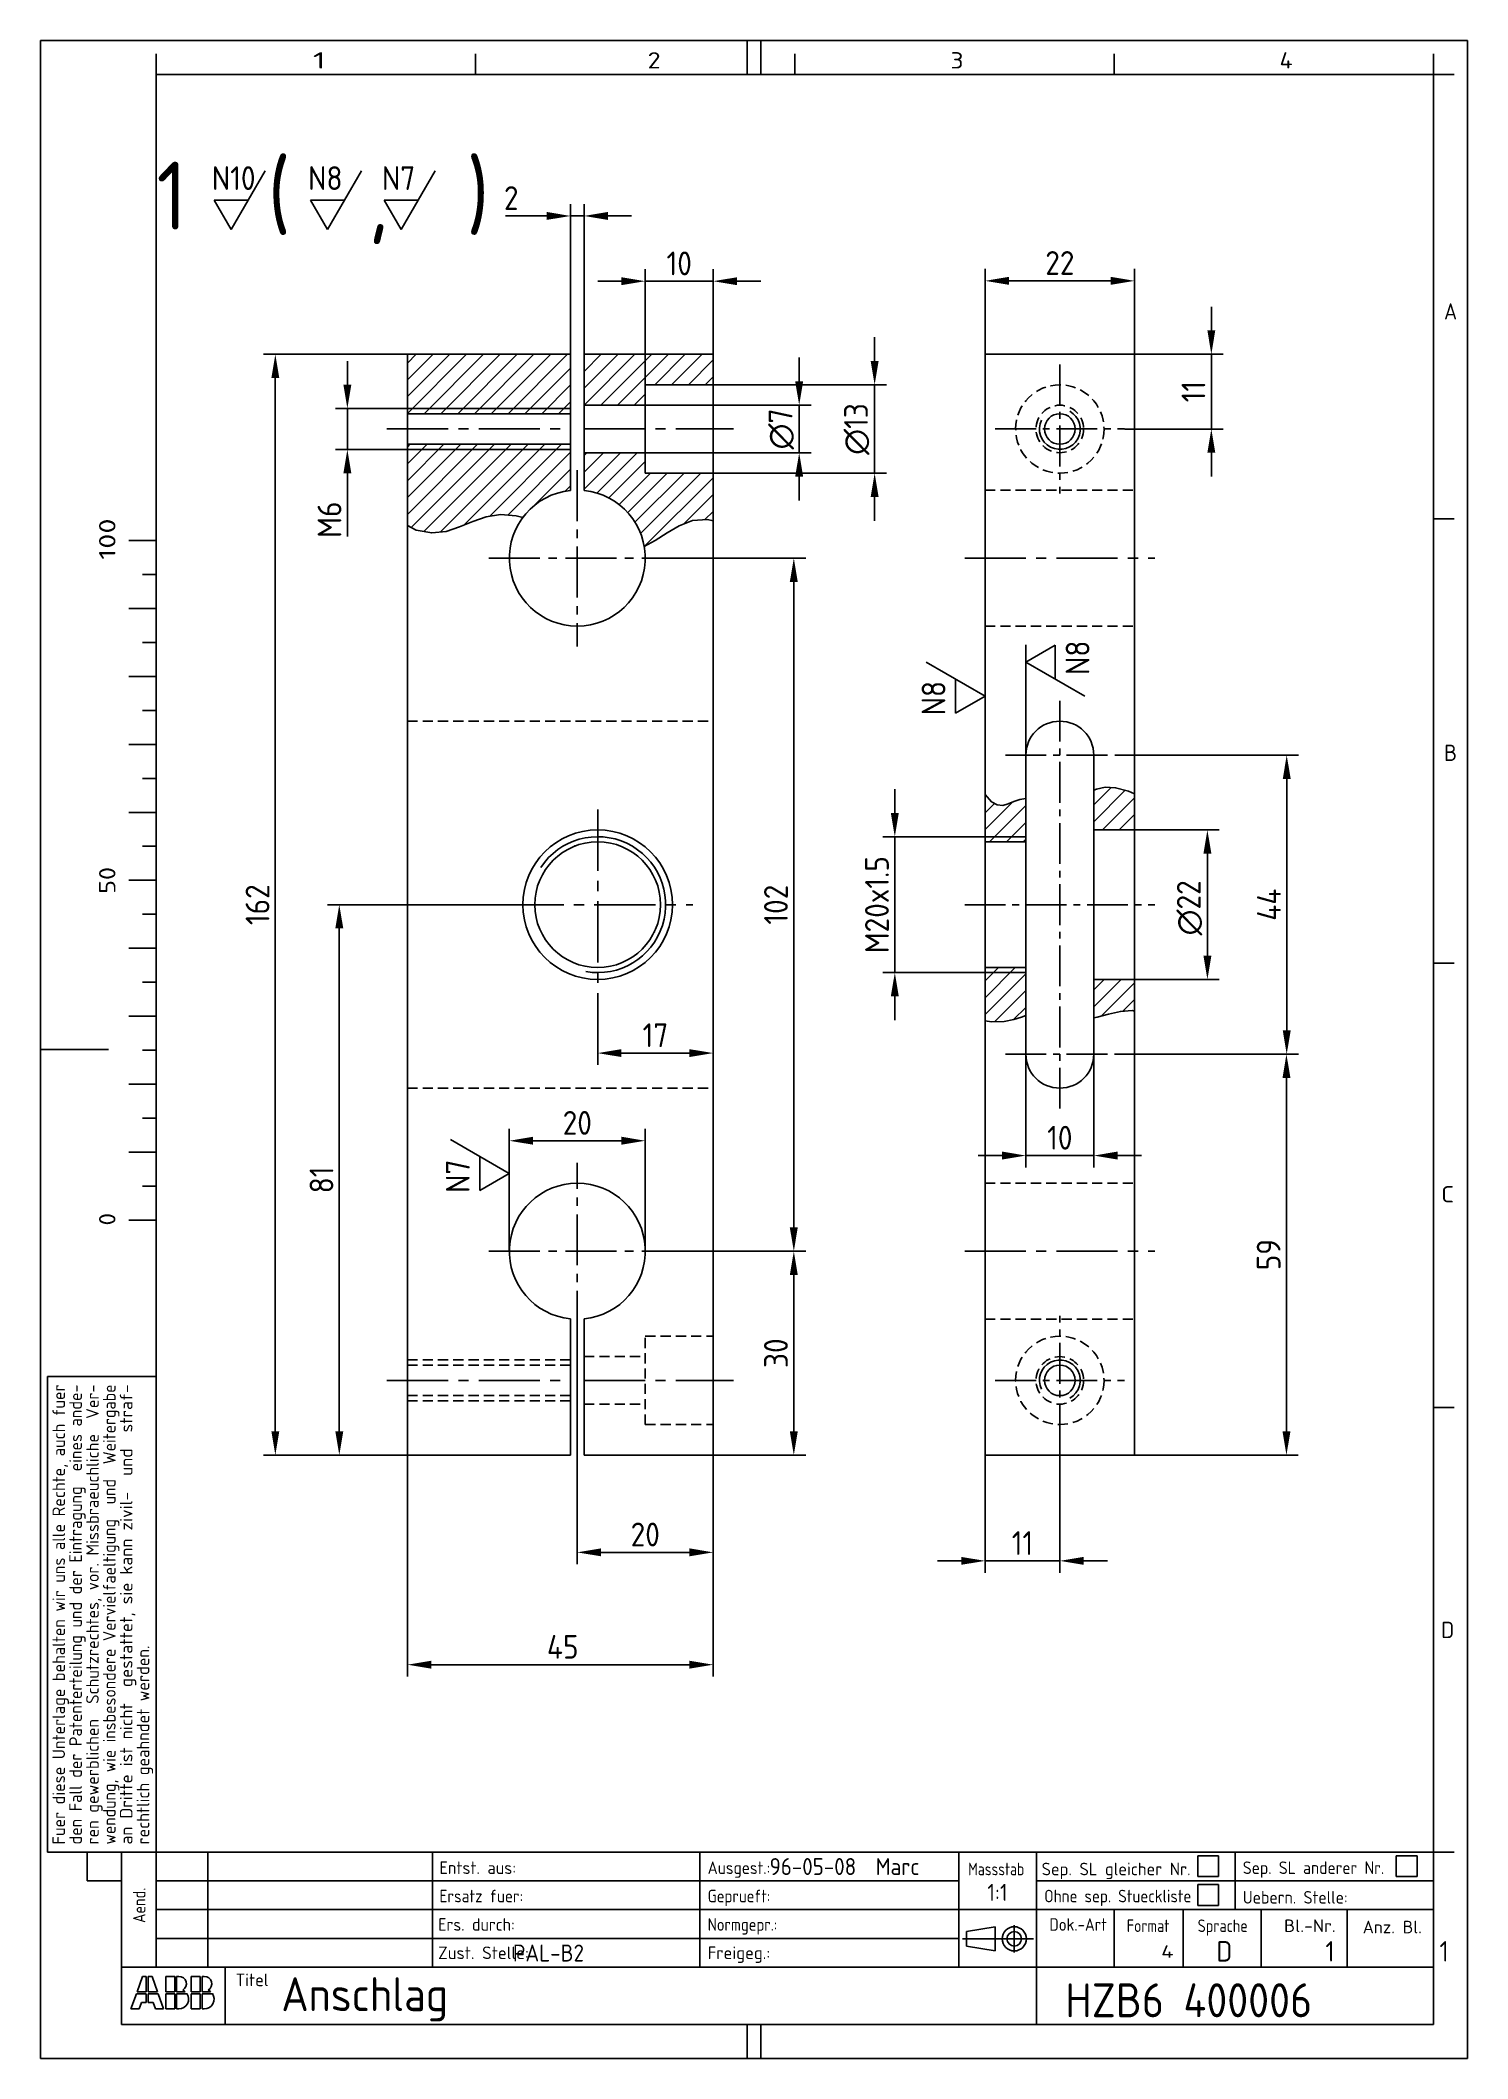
# Model space of a CAD drawing. Extents: x 0 to 210, y 0 to 297.
import ezdxf
from ezdxf.enums import TextEntityAlignment as Align

# ---------------------------------------------------------------- set-up
doc = ezdxf.new("R2010")
doc.units = 0
doc.linetypes.add('MITTE2', pattern=[1.125, 0.75, -0.125, 0.125, -0.125])
doc.linetypes.add('VERDECKT2', pattern=[0.1875, 0.125, -0.0625])
doc.layers.get('0').update_dxf_attribs({"linetype": 'CONTINUOUS'})
doc.layers.get('DEFPOINTS').update_dxf_attribs({"linetype": 'CONTINUOUS'})
for name, color, linetype in [('BM', 1, 'CONTINUOUS'), ('LS', 1, 'CONTINUOUS'), ('MK', 1, 'MITTE2'), ('RB', 7, 'CONTINUOUS'), ('RS', 1, 'CONTINUOUS'), ('SR', 1, 'CONTINUOUS'), ('TX', 6, 'CONTINUOUS'), ('VK', 2, 'VERDECKT2')]:
    doc.layers.add(name, color=color, linetype=linetype)
doc.styles.get("Standard").update_dxf_attribs({"font": 'ISOCP'})
doc.dimstyles.new('ISO-35', dxfattribs={"dimtxt": 3.5, "dimasz": 3.5, "dimexe": 1.75, "dimexo": 0.875, "dimgap": 0.875, "dimtad": 1, "dimtih": 1, "dimdec": 4, "dimtxsty": 'STANDARD', "dimcen": 3.5, "dimazin": 3, "dimtfac": 1, "dimtdec": 4, "dimtmove": 0, "dimatfit": 3, "dimtvp": 1.4, "dimtolj": 1, "dimtzin": 0})

# ---------------------------------------------------------------- blocks, each defined once
blk = doc.blocks.new('A4NORMKA')
at = {"layer": 'MK', "linetype": 'CONTINUOUS'}
for p, q in [((143.29, 15.62), (143.29, 19.62)), ((146.13, 17.63), (135.68, 17.63))]:
    blk.add_line(p, q, dxfattribs=at)
at = {"layer": 'RB', "linetype": 'CONTINUOUS'}
for p, q in [((104, 297), (104, 292)), ((106, 297), (106, 292)), ((17.04, 292), (205, 292)), ((17.04, 30.4), (17.04, 292)), ((205, 30.4), (205, 292)), ((0, 148.5), (10, 148.5)), ((1.04, 30.4), (1.04, 100.4)), ((17.04, 100.4), (1.04, 100.4)), ((17.04, 30.4), (17.04, 100.4)), ((17.04, 30.4), (1.04, 30.4)), ((6.88, 26.17), (6.88, 30.4)), ((11.96, 5), (11.96, 30.4)), ((17.04, 30.4), (205, 30.4)), ((17.04, 13.47), (17.04, 30.4)), ((24.66, 13.47), (24.66, 30.4)), ((57.68, 13.47), (57.68, 30.4)), ((97.05, 13.47), (97.05, 30.4)), ((135.15, 13.47), (135.15, 30.4)), ((146.58, 5), (146.58, 30.4)), ((205, 5), (205, 30.4)), ((6.88, 26.17), (11.96, 26.17)), ((135.15, 21.93), (205, 21.93)), ((158.01, 13.47), (158.01, 21.93)), ((168.17, 13.47), (168.17, 21.93)), ((179.6, 13.47), (179.6, 21.93)), ((192.3, 13.47), (192.3, 21.93)), ((136.27, 18.7), (140.46, 19.41)), ((136.27, 17.63), (136.27, 18.7)), ((140.46, 17.63), (140.46, 19.41)), ((136.27, 17.63), (136.27, 16.57)), ((136.27, 16.57), (140.46, 15.86)), ((140.46, 17.63), (140.46, 15.86)), ((11.96, 13.47), (205, 13.47)), ((27.2, 5), (27.2, 13.47)), ((11.96, 5), (205, 5)), ((104, 0), (104, 5)), ((106, 0), (106, 5))]:
    blk.add_line(p, q, dxfattribs=at)
at = {"layer": 'RB'}
for p, q in [((14.22, 9.85), (15.01, 12.11)), ((15.01, 12.11), (15.58, 12.11)), ((15.58, 12.11), (15.58, 9.85)), ((15.87, 12.11), (15.87, 9.85)), ((16.45, 12.11), (15.87, 12.11)), ((17.24, 9.85), (16.45, 12.11)), ((18.46, 12.11), (19.76, 12.11)), ((18.46, 9.85), (18.46, 12.11)), ((19.76, 9.85), (19.76, 12.11)), ((20.05, 9.85), (20.05, 12.11)), ((20.05, 12.11), (20.38, 12.11)), ((22.21, 9.85), (22.21, 12.11)), ((22.21, 12.11), (23.5, 12.11)), ((23.5, 9.85), (23.5, 12.11)), ((23.79, 9.85), (23.79, 12.11)), ((23.79, 12.11), (24.12, 12.11)), ((13.33, 7.31), (14.12, 9.56)), ((14.12, 9.56), (15.58, 9.56)), ((14.22, 9.85), (15.58, 9.85)), ((15.58, 9.56), (15.58, 8.27)), ((17.24, 9.85), (15.87, 9.85)), ((15.87, 9.56), (15.87, 8.27)), ((17.34, 9.56), (15.87, 9.56)), ((18.13, 7.31), (17.34, 9.56)), ((18.46, 9.85), (19.76, 9.85)), ((18.46, 9.56), (19.76, 9.56)), ((18.46, 7.31), (18.46, 9.56)), ((19.76, 7.31), (19.76, 9.56)), ((20.05, 9.85), (21.31, 9.85)), ((20.05, 9.56), (21.57, 9.56)), ((20.05, 7.31), (20.05, 9.56)), ((22.21, 9.85), (23.5, 9.85)), ((22.21, 9.56), (23.5, 9.56)), ((22.21, 7.31), (22.21, 9.56)), ((23.5, 7.31), (23.5, 9.56)), ((23.79, 9.85), (25.05, 9.85)), ((23.79, 9.56), (25.31, 9.56)), ((23.79, 7.31), (23.79, 9.56)), ((14.53, 7.31), (13.33, 7.31)), ((14.86, 8.27), (14.53, 7.31)), ((15.58, 8.27), (14.86, 8.27)), ((15.87, 8.27), (16.59, 8.27)), ((16.59, 8.27), (16.93, 7.31)), ((16.93, 7.31), (18.13, 7.31)), ((18.46, 7.31), (19.76, 7.31)), ((20.05, 7.31), (20.38, 7.31)), ((22.21, 7.31), (23.5, 7.31)), ((23.79, 7.31), (24.12, 7.31)), ((0, 0), (0, 0))]:
    blk.add_line(p, q, dxfattribs=at)
at = {"layer": 'RB', "linetype": 'CONTINUOUS'}
for radius in [1.78, 1.07]:
    blk.add_circle((143.29, 17.63), radius, dxfattribs=at)
at = {"layer": 'RB'}
for centre, radius, start, end in [((20.38, 11), 1.1, 301.7732, 90), ((24.12, 11), 1.1, 301.7732, 90), ((20.38, 8.75), 1.44, 270, 34.5181), ((20.38, 8.75), 1.44, 50.0555, 66.1906), ((24.12, 8.75), 1.44, 270, 34.5181), ((24.12, 8.75), 1.44, 50.0555, 66.1906)]:
    blk.add_arc(centre, radius, start, end, dxfattribs=at)
at = {"layer": 'RS', "linetype": 'CONTINUOUS'}
for p, q in [((0, 297), (210, 297)), ((0, 0), (0, 297)), ((17.04, 292), (17.04, 295)), ((64.03, 292), (64.03, 295)), ((111.02, 292), (111.02, 295)), ((158.01, 292), (158.01, 295)), ((205, 292), (205, 295)), ((210, 0), (210, 297)), ((205, 292), (208, 292)), ((205, 226.6), (208, 226.6)), ((17.04, 223.4), (13.04, 223.4)), ((17.04, 218.4), (15.04, 218.4)), ((17.04, 213.4), (13.04, 213.4)), ((17.04, 208.4), (15.04, 208.4)), ((17.04, 203.4), (13.04, 203.4)), ((17.04, 198.4), (15.04, 198.4)), ((17.04, 193.4), (13.04, 193.4)), ((17.04, 188.4), (15.04, 188.4)), ((17.04, 183.4), (13.04, 183.4)), ((17.04, 178.4), (15.04, 178.4)), ((17.04, 173.4), (13.04, 173.4)), ((17.04, 168.4), (15.04, 168.4)), ((17.04, 163.4), (13.04, 163.4)), ((205, 161.2), (208, 161.2)), ((17.04, 158.4), (15.04, 158.4)), ((17.04, 153.4), (13.04, 153.4)), ((17.04, 148.4), (15.04, 148.4)), ((17.04, 143.4), (13.04, 143.4)), ((17.04, 138.4), (15.04, 138.4)), ((17.04, 133.4), (13.04, 133.4)), ((17.04, 128.4), (15.04, 128.4)), ((17.04, 123.4), (13.04, 123.4)), ((205, 95.8), (208, 95.8)), ((170.29, 29.84), (170.29, 26.78)), ((173.35, 29.84), (170.29, 29.84)), ((173.35, 26.78), (173.35, 29.84)), ((175.79, 21.93), (175.79, 30.4)), ((199.5, 29.84), (199.5, 26.78)), ((202.56, 29.84), (199.5, 29.84)), ((202.56, 26.78), (202.56, 29.84)), ((205, 30.4), (208, 30.4)), ((170.29, 26.78), (173.35, 26.78)), ((199.5, 26.78), (202.56, 26.78)), ((17.04, 26.17), (57.68, 26.17)), ((57.68, 26.17), (135.15, 26.17)), ((146.58, 26.17), (205, 26.17)), ((170.29, 25.61), (170.29, 22.55)), ((173.35, 25.61), (170.29, 25.61)), ((173.35, 22.55), (173.35, 25.61)), ((17.04, 21.93), (57.68, 21.93)), ((57.68, 21.93), (135.15, 21.93)), ((170.29, 22.55), (173.35, 22.55)), ((17.04, 17.7), (57.68, 17.7)), ((57.68, 17.7), (135.15, 17.7)), ((0, 0), (210, 0))]:
    blk.add_line(p, q, dxfattribs=at)
at = {"layer": 'TX', "linetype": 'CONTINUOUS'}
blk.add_line((6.88, 30.4), (11.96, 30.4), dxfattribs=at)
blk.add_point((17.04, 30.4), dxfattribs=at)
at = {"layer": 'TX', "linetype": 'CONTINUOUS', "oblique": 0}
for s, height, rotation, width, p, p2 in [('1', 2.4, 359.9999, 2.399999, (40.09, 292.86), (42.01, 292.86)), ('2', 2.4, 359.9999, 1.199999, (89.34, 292.86), (91.26, 292.86)), ('3', 2.4, 359.9999, 1.199999, (133.92, 292.86), (135.84, 292.86)), ('4', 2.4, 359.9999, 1.199999, (182.33, 292.86), (184.25, 292.86)), ('A', 2.4, 359.9999, 1.199999, (206.53, 255.92), (208.45, 255.92)), ('100', 2.4, 90, 1.265, (11.04, 220.56), (11.04, 226.64)), ('B', 2.4, 359.9999, 1.199999, (206.53, 190.96), (208.45, 190.96)), ('50', 2.4, 90, 1.1, (11.04, 171.4), (11.04, 175.36)), ('C', 2.4, 359.9999, 1.199999, (206.1, 126), (208.02, 126)), ('0', 2.4, 90, 1.539999, (11.04, 122.6), (11.04, 124.45)), ('Fuer diese Unterlage behalten wir uns alle Rechte, auch fuer', 1.85, 90, 0.663349, (3.63, 31.51), (3.63, 99.21)), ('den Fall der Patenterteilung und der Eintragung  eines ande-', 1.85, 90, 0.667382, (6.11, 31.51), (6.11, 99.21)), ('ren gewerblichen  Schutzrechtes, vor. Missbraeuchliche  Ver-', 1.85, 90, 0.661351, (8.59, 31.51), (8.59, 99.21)), ('wendung, wie insbesondere Vervielfaeltigung  und  Weitergabe', 1.85, 90, 0.673523, (11.07, 31.51), (11.07, 99.21)), ('an Dritte ist nicht  gestattet, sie kann zivil-  und  straf-', 1.85, 90, 0.68189, (13.55, 31.51), (13.55, 99.21)), ('D', 2.4, 359.9999, 1.199999, (206.1, 61.89), (208.02, 61.89)), ('rechtlich geahndet werden.', 1.85, 90, 0.673458, (16.03, 31.51), (16.03, 60.79)), ('Entst. aus:', 1.85, 359.9999, 0.665455, (58.72, 27.17), (70, 27.17)), ('Ausgest.:', 1.85, 359.9999, 0.679091, (98.18, 27.17), (107.39, 27.17)), ('Massstab', 1.85, 359.9999, 0.582391, (136.51, 26.98), (144.77, 26.98)), ('Sep. SL gleicher Nr.', 1.85, 359.9999, 0.690291, (147.32, 26.98), (169.24, 26.98)), ('Sep. SL anderer Nr.', 1.85, 359.9999, 0.65534, (176.92, 27.17), (197.73, 27.17)), ('Aend.', 1.85, 90, 0.733043, (15.46, 19.96), (15.46, 25.16)), ('Ersatz fuer:', 1.85, 359.9999, 0.605455, (58.72, 23), (71.04, 23)), ('Geprueft:', 1.85, 359.9999, 0.6225, (98.18, 23), (107.39, 23)), ('Ohne sep. Stueckliste', 1.85, 359.9999, 0.626785, (147.7, 23), (169.35, 23)), ('Uebern. Stelle:', 1.85, 359.9999, 0.685479, (176.92, 22.81), (192.35, 22.81)), ('Ers. durch:', 1.85, 359.9999, 0.653571, (58.53, 18.82), (69.81, 18.82)), ('Normgepr.:', 1.85, 359.9999, 0.6648, (98.18, 18.82), (108.43, 18.82)), ('Dok.-Art', 1.85, 359.9999, 0.651429, (148.46, 18.82), (156.9, 18.82)), ('Format', 1.85, 359.9999, 0.6, (159.84, 18.63), (166.13, 18.63)), ('Sprache', 1.85, 359.9999, 0.597, (170.28, 18.63), (177.64, 18.63)), ('Bl.-Nr.', 1.85, 359.9999, 0.848276, (182.99, 18.63), (190.58, 18.63)), ('Anz. Bl.', 1.85, 359.9999, 0.829412, (194.57, 18.44), (203.26, 18.44)), ('Zust. Stelle:', 1.85, 359.9999, 0.69871, (58.53, 14.65), (71.88, 14.65)), ('Freigeg.:', 1.85, 359.9999, 0.747, (98.18, 14.65), (107.39, 14.65)), ('4', 1.85, 359.9999, 1.5, (164.9, 14.83), (166.75, 14.83)), ('Titel', 1.85, 359.9999, 0.745714, (28.74, 10.66), (33.57, 10.66))]:
    blk.add_text(s, height=height, rotation=rotation, dxfattribs=dict(at, width=width)).set_placement(p, p2, align=Align.FIT)
blk = doc.blocks.new('*X2')
at = {"color": 0}
for p, q in [((119, 185.82), (119.1, 185.92)), ((119, 180.87), (123.01, 184.89)), ((119, 183.35), (120.37, 184.72)), ((119.66, 179.06), (125, 184.4)), ((135, 184.5), (137.55, 187.05)), ((135, 182.02), (139.63, 186.65)), ((136.26, 180.81), (141, 185.55)), ((122.14, 179.06), (125, 181.92)), ((138.74, 180.81), (141, 183.07)), ((124.61, 179.06), (125, 179.45)), ((119, 158.6), (120.96, 160.56)), ((119, 156.12), (123.44, 160.56)), ((119, 153.65), (125, 159.65)), ((135, 157.27), (136.54, 158.81)), ((135, 154.8), (139.01, 158.81)), ((136.11, 153.44), (141, 158.32)), ((120.43, 152.6), (125, 157.17)), ((123.2, 152.9), (125, 154.7)), ((139.27, 154.12), (141, 155.85))]:
    blk.add_line(p, q, dxfattribs=at)
blk = doc.blocks.new('*D3')
at = {"color": 0, "linetype": 'BYBLOCK'}
for p, q in [((122.75, 249.81), (122.75, 253.31)), ((99.05, 246.31), (124.5, 246.31)), ((122.75, 246.31), (122.75, 233.31)), ((99.05, 233.31), (124.5, 233.31)), ((122.75, 229.81), (122.75, 226.31))]:
    blk.add_line(p, q, dxfattribs=at)
for points in [[(122.17, 249.81), (123.33, 249.81), (122.75, 246.31)], [(122.17, 229.81), (123.33, 229.81), (122.75, 233.31)]]:
    blk.add_solid(points, dxfattribs=at)
at = {"layer": 'DEFPOINTS', "color": 0, "linetype": 'BYBLOCK'}
for p in [(99, 246.31), (99, 233.31), (122.75, 233.31)]:
    blk.add_point(p, dxfattribs=at)
at = {"color": 0, "linetype": 'BYBLOCK', "insert": (120.12, 239.81), "char_height": 3.5, "attachment_point": 5, "rotation": 90}
blk.add_mtext('\\A1;∅13', dxfattribs=at)
blk = doc.blocks.new('*D4')
at = {"color": 0, "linetype": 'BYBLOCK'}
for p, q in [((53.95, 250.81), (32.82, 250.81)), ((34.57, 247.31), (34.57, 92.31)), ((53.95, 88.81), (32.82, 88.81))]:
    blk.add_line(p, q, dxfattribs=at)
for points in [[(33.99, 247.31), (35.15, 247.31), (34.57, 250.81)], [(33.99, 92.31), (35.15, 92.31), (34.57, 88.81)]]:
    blk.add_solid(points, dxfattribs=at)
at = {"layer": 'DEFPOINTS', "color": 0, "linetype": 'BYBLOCK'}
for p in [(54, 250.81), (34.57, 88.81), (54, 88.81)]:
    blk.add_point(p, dxfattribs=at)
at = {"color": 0, "linetype": 'BYBLOCK', "insert": (31.95, 169.81), "char_height": 3.5, "attachment_point": 5, "rotation": 90}
blk.add_mtext('\\A1;162', dxfattribs=at)
blk = doc.blocks.new('*D5')
at = {"color": 0, "linetype": 'BYBLOCK'}
for p, q in [((54, 88.76), (54, 56.22)), ((99, 88.76), (99, 56.22)), ((95.5, 57.97), (57.5, 57.97))]:
    blk.add_line(p, q, dxfattribs=at)
for points in [[(57.5, 58.55), (57.5, 57.39), (54, 57.97)], [(95.5, 58.55), (95.5, 57.39), (99, 57.97)]]:
    blk.add_solid(points, dxfattribs=at)
at = {"layer": 'DEFPOINTS', "color": 0, "linetype": 'BYBLOCK'}
for p in [(54, 88.81), (99, 88.81), (54, 57.97)]:
    blk.add_point(p, dxfattribs=at)
at = {"color": 0, "linetype": 'BYBLOCK', "insert": (76.86, 60.6), "char_height": 3.5, "attachment_point": 5}
blk.add_mtext('\\A1;45', dxfattribs=at)
blk = doc.blocks.new('*D6')
at = {"color": 0, "linetype": 'BYBLOCK'}
for p, q in [((85.5, 261.56), (82, 261.56)), ((89, 246.36), (89, 263.31)), ((89, 261.56), (99, 261.56)), ((99, 250.86), (99, 263.31)), ((102.5, 261.56), (106, 261.56))]:
    blk.add_line(p, q, dxfattribs=at)
for points in [[(85.5, 262.14), (85.5, 260.98), (89, 261.56)], [(102.5, 262.14), (102.5, 260.98), (99, 261.56)]]:
    blk.add_solid(points, dxfattribs=at)
at = {"layer": 'DEFPOINTS', "color": 0, "linetype": 'BYBLOCK'}
for p in [(99, 261.56), (99, 250.81), (89, 246.31)]:
    blk.add_point(p, dxfattribs=at)
at = {"color": 0, "linetype": 'BYBLOCK', "insert": (94, 264.18), "char_height": 3.5, "attachment_point": 5}
blk.add_mtext('\\A1;10', dxfattribs=at)
blk = doc.blocks.new('*D7')
at = {"color": 0, "linetype": 'BYBLOCK'}
for p, q in [((172.29, 254.31), (172.29, 257.81)), ((161.05, 250.81), (174.04, 250.81)), ((172.29, 250.81), (172.29, 239.81)), ((159.55, 239.81), (174.04, 239.81)), ((172.29, 236.31), (172.29, 232.81))]:
    blk.add_line(p, q, dxfattribs=at)
for points in [[(171.71, 254.31), (172.87, 254.31), (172.29, 250.81)], [(171.71, 236.31), (172.87, 236.31), (172.29, 239.81)]]:
    blk.add_solid(points, dxfattribs=at)
at = {"layer": 'DEFPOINTS', "color": 0, "linetype": 'BYBLOCK'}
for p in [(161, 250.81), (159.5, 239.81), (172.29, 239.81)]:
    blk.add_point(p, dxfattribs=at)
at = {"color": 0, "linetype": 'BYBLOCK', "insert": (169.66, 245.31), "char_height": 3.5, "attachment_point": 5, "rotation": 90}
blk.add_mtext('\\A1;11', dxfattribs=at)
blk = doc.blocks.new('*D8')
at = {"color": 0, "linetype": 'BYBLOCK'}
for p, q in [((161.05, 180.81), (173.46, 180.81)), ((171.71, 177.31), (171.71, 162.31)), ((161.05, 158.81), (173.46, 158.81))]:
    blk.add_line(p, q, dxfattribs=at)
for points in [[(171.13, 177.31), (172.3, 177.31), (171.71, 180.81)], [(171.13, 162.31), (172.3, 162.31), (171.71, 158.81)]]:
    blk.add_solid(points, dxfattribs=at)
at = {"layer": 'DEFPOINTS', "color": 0, "linetype": 'BYBLOCK'}
for p in [(161, 180.81), (161, 158.81), (171.71, 158.81)]:
    blk.add_point(p, dxfattribs=at)
at = {"color": 0, "linetype": 'BYBLOCK', "insert": (169.09, 169.34), "char_height": 3.5, "attachment_point": 5, "rotation": 90}
blk.add_mtext('\\A1;∅22', dxfattribs=at)
blk = doc.blocks.new('*D9')
at = {"color": 0, "linetype": 'BYBLOCK'}
for p, q in [((145, 147.76), (145, 131.14)), ((155, 147.76), (155, 131.14)), ((141.5, 132.89), (138, 132.89)), ((155, 132.89), (145, 132.89)), ((158.5, 132.89), (162, 132.89))]:
    blk.add_line(p, q, dxfattribs=at)
for points in [[(141.5, 133.48), (141.5, 132.31), (145, 132.89)], [(158.5, 133.48), (158.5, 132.31), (155, 132.89)]]:
    blk.add_solid(points, dxfattribs=at)
at = {"layer": 'DEFPOINTS', "color": 0, "linetype": 'BYBLOCK'}
for p in [(145, 147.81), (155, 147.81), (145, 132.89)]:
    blk.add_point(p, dxfattribs=at)
at = {"color": 0, "linetype": 'BYBLOCK', "insert": (150, 135.52), "char_height": 3.5, "attachment_point": 5}
blk.add_mtext('\\A1;10', dxfattribs=at)
blk = doc.blocks.new('*D11')
at = {"color": 0, "linetype": 'BYBLOCK'}
for p, q in [((158.1, 191.81), (185.13, 191.81)), ((183.38, 188.31), (183.38, 151.31)), ((158.05, 147.81), (185.13, 147.81))]:
    blk.add_line(p, q, dxfattribs=at)
for points in [[(182.8, 188.31), (183.97, 188.31), (183.38, 191.81)], [(182.8, 151.31), (183.97, 151.31), (183.38, 147.81)]]:
    blk.add_solid(points, dxfattribs=at)
at = {"layer": 'DEFPOINTS', "color": 0, "linetype": 'BYBLOCK'}
for p in [(158.05, 191.81), (158, 147.81), (183.38, 147.81)]:
    blk.add_point(p, dxfattribs=at)
at = {"color": 0, "linetype": 'BYBLOCK', "insert": (180.76, 169.81), "char_height": 3.5, "attachment_point": 5, "rotation": 90}
blk.add_mtext('\\A1;44', dxfattribs=at)
blk = doc.blocks.new('*D12')
at = {"color": 0, "linetype": 'BYBLOCK'}
for p, q in [((74.5, 271.16), (68.43, 271.16)), ((78, 250.86), (78, 272.91)), ((80, 271.16), (78, 271.16)), ((80, 250.86), (80, 272.91)), ((83.5, 271.16), (87, 271.16))]:
    blk.add_line(p, q, dxfattribs=at)
for points in [[(74.5, 271.75), (74.5, 270.58), (78, 271.16)], [(83.5, 271.75), (83.5, 270.58), (80, 271.16)]]:
    blk.add_solid(points, dxfattribs=at)
at = {"layer": 'DEFPOINTS', "color": 0, "linetype": 'BYBLOCK'}
for p in [(78, 271.16), (78, 250.81), (80, 250.81)]:
    blk.add_point(p, dxfattribs=at)
at = {"color": 0, "linetype": 'BYBLOCK', "insert": (69.28, 273.79), "char_height": 3.5, "attachment_point": 5}
blk.add_mtext('\\A1;2', dxfattribs=at)
blk = doc.blocks.new('*D13')
at = {"color": 0, "linetype": 'BYBLOCK'}
for p, q in [((139, 250.86), (139, 263.36)), ((142.5, 261.61), (157.5, 261.61)), ((161, 250.86), (161, 263.36))]:
    blk.add_line(p, q, dxfattribs=at)
for points in [[(142.5, 262.2), (142.5, 261.03), (139, 261.61)], [(157.5, 262.2), (157.5, 261.03), (161, 261.61)]]:
    blk.add_solid(points, dxfattribs=at)
at = {"layer": 'DEFPOINTS', "color": 0, "linetype": 'BYBLOCK'}
for p in [(161, 261.61), (139, 250.81), (161, 250.81)]:
    blk.add_point(p, dxfattribs=at)
at = {"color": 0, "linetype": 'BYBLOCK', "insert": (150, 264.24), "char_height": 3.5, "attachment_point": 5}
blk.add_mtext('\\A1;22', dxfattribs=at)
blk = doc.blocks.new('*D14')
at = {"color": 0, "linetype": 'BYBLOCK'}
for p, q in [((92.05, 118.81), (112.61, 118.81)), ((110.86, 115.31), (110.86, 92.31)), ((99.05, 88.81), (112.61, 88.81))]:
    blk.add_line(p, q, dxfattribs=at)
for points in [[(110.27, 115.31), (111.44, 115.31), (110.86, 118.81)], [(110.27, 92.31), (111.44, 92.31), (110.86, 88.81)]]:
    blk.add_solid(points, dxfattribs=at)
at = {"layer": 'DEFPOINTS', "color": 0, "linetype": 'BYBLOCK'}
for p in [(92, 118.81), (99, 88.81), (110.86, 88.81)]:
    blk.add_point(p, dxfattribs=at)
at = {"color": 0, "linetype": 'BYBLOCK', "insert": (108.23, 103.81), "char_height": 3.5, "attachment_point": 5, "rotation": 90}
blk.add_mtext('\\A1;30', dxfattribs=at)
blk = doc.blocks.new('*D15')
at = {"color": 0, "linetype": 'BYBLOCK'}
for p, q in [((82, 155.76), (82, 146.22)), ((99, 148.02), (99, 149.72)), ((85.5, 147.97), (95.5, 147.97))]:
    blk.add_line(p, q, dxfattribs=at)
for points in [[(85.5, 148.55), (85.5, 147.39), (82, 147.97)], [(95.5, 148.55), (95.5, 147.39), (99, 147.97)]]:
    blk.add_solid(points, dxfattribs=at)
at = {"layer": 'DEFPOINTS', "color": 0, "linetype": 'BYBLOCK'}
for p in [(82, 155.81), (99, 147.97), (99, 147.97)]:
    blk.add_point(p, dxfattribs=at)
at = {"color": 0, "linetype": 'BYBLOCK', "insert": (90.5, 150.6), "char_height": 3.5, "attachment_point": 5}
blk.add_mtext('\\A1;17', dxfattribs=at)
blk = doc.blocks.new('*D16')
at = {"color": 0, "linetype": 'BYBLOCK'}
for p, q in [((92.05, 220.81), (112.61, 220.81)), ((110.86, 122.31), (110.86, 217.31)), ((92.1, 118.81), (112.61, 118.81))]:
    blk.add_line(p, q, dxfattribs=at)
for points in [[(110.27, 217.31), (111.44, 217.31), (110.86, 220.81)], [(110.27, 122.31), (111.44, 122.31), (110.86, 118.81)]]:
    blk.add_solid(points, dxfattribs=at)
at = {"layer": 'DEFPOINTS', "color": 0, "linetype": 'BYBLOCK'}
for p in [(92, 220.81), (110.86, 220.81), (92.05, 118.81)]:
    blk.add_point(p, dxfattribs=at)
at = {"color": 0, "linetype": 'BYBLOCK', "insert": (108.23, 169.81), "char_height": 3.5, "attachment_point": 5, "rotation": 90}
blk.add_mtext('\\A1;102', dxfattribs=at)
blk = doc.blocks.new('*D17')
at = {"color": 0, "linetype": 'BYBLOCK'}
for p, q in [((69, 118.86), (69, 136.82)), ((89, 118.86), (89, 136.82)), ((72.5, 135.07), (85.5, 135.07))]:
    blk.add_line(p, q, dxfattribs=at)
for points in [[(72.5, 135.66), (72.5, 134.49), (69, 135.07)], [(85.5, 135.66), (85.5, 134.49), (89, 135.07)]]:
    blk.add_solid(points, dxfattribs=at)
at = {"layer": 'DEFPOINTS', "color": 0, "linetype": 'BYBLOCK'}
for p in [(89, 135.07), (69, 118.81), (89, 118.81)]:
    blk.add_point(p, dxfattribs=at)
at = {"color": 0, "linetype": 'BYBLOCK', "insert": (79, 137.7), "char_height": 3.5, "attachment_point": 5}
blk.add_mtext('\\A1;20', dxfattribs=at)
blk = doc.blocks.new('*X18')
at = {"color": 0}
for p, q in [((54, 242.09), (62.72, 250.81)), ((54, 244.57), (60.25, 250.81)), ((54, 247.04), (57.77, 250.81)), ((54, 249.52), (55.3, 250.81)), ((56.45, 242.06), (65.2, 250.81)), ((58.92, 242.06), (67.67, 250.81)), ((61.4, 242.06), (70.15, 250.81)), ((63.87, 242.06), (72.62, 250.81)), ((66.35, 242.06), (75.1, 250.81)), ((68.82, 242.06), (77.57, 250.81)), ((80, 243.34), (87.47, 250.81)), ((80, 245.82), (85, 250.81)), ((80, 248.29), (82.52, 250.81)), ((80, 250.77), (80.05, 250.81)), ((82.45, 243.31), (89.95, 250.81)), ((84.92, 243.31), (92.42, 250.81)), ((90.39, 246.31), (94.89, 250.81)), ((92.87, 246.31), (97.37, 250.81)), ((95.34, 246.31), (99, 249.97)), ((71.3, 242.06), (78, 248.77)), ((97.82, 246.31), (99, 247.49)), ((73.77, 242.06), (78, 246.29)), ((76.25, 242.06), (78, 243.82)), ((87.39, 243.31), (89, 244.92)), ((54, 227.24), (64.32, 237.56)), ((54, 229.72), (61.85, 237.56)), ((54, 232.19), (59.37, 237.56)), ((54, 234.67), (56.9, 237.56)), ((54, 237.14), (54.42, 237.56)), ((54.55, 225.32), (66.8, 237.56)), ((56.43, 224.72), (69.27, 237.56)), ((58.84, 224.65), (71.75, 237.56)), ((62.33, 225.67), (74.22, 237.56)), ((66.11, 226.98), (76.7, 237.56)), ((68.76, 227.15), (78, 236.39)), ((80, 235.92), (80.39, 236.31)), ((80, 233.44), (82.87, 236.31)), ((80, 230.97), (85.34, 236.31)), ((81.89, 230.38), (87.82, 236.31)), ((83.65, 229.67), (89, 235.02)), ((72.46, 228.38), (78, 233.92)), ((85.15, 228.7), (89.77, 233.31)), ((86.43, 227.5), (92.24, 233.31)), ((87.49, 226.09), (94.72, 233.31)), ((88.32, 224.44), (97.19, 233.31)), ((88.9, 222.55), (99, 232.64)), ((77.21, 230.65), (78, 231.44)), ((94.67, 225.84), (99, 230.17)), ((70.88, 226.8), (71.44, 227.35)), ((97.78, 226.47), (99, 227.69))]:
    blk.add_line(p, q, dxfattribs=at)
blk = doc.blocks.new('*D19')
at = {"color": 0, "linetype": 'BYBLOCK'}
for p, q in [((111.65, 246.81), (111.65, 250.31)), ((89.05, 243.31), (113.4, 243.31)), ((111.65, 243.31), (111.65, 236.31)), ((89.05, 236.31), (113.4, 236.31)), ((111.65, 232.81), (111.65, 229.31))]:
    blk.add_line(p, q, dxfattribs=at)
for points in [[(111.06, 246.81), (112.23, 246.81), (111.65, 243.31)], [(111.06, 232.81), (112.23, 232.81), (111.65, 236.31)]]:
    blk.add_solid(points, dxfattribs=at)
at = {"layer": 'DEFPOINTS', "color": 0, "linetype": 'BYBLOCK'}
for p in [(89, 243.31), (89, 236.31), (111.65, 236.31)]:
    blk.add_point(p, dxfattribs=at)
at = {"color": 0, "linetype": 'BYBLOCK', "insert": (109.02, 239.81), "char_height": 3.5, "attachment_point": 5, "rotation": 90}
blk.add_mtext('\\A1;∅7', dxfattribs=at)
blk = doc.blocks.new('*D20')
at = {"color": 0, "linetype": 'BYBLOCK'}
for p, q in [((125.72, 183.31), (125.72, 186.81)), ((138.95, 179.81), (123.97, 179.81)), ((125.72, 179.81), (125.72, 159.81)), ((138.95, 159.81), (123.97, 159.81)), ((125.72, 156.31), (125.72, 152.81))]:
    blk.add_line(p, q, dxfattribs=at)
for points in [[(125.13, 183.31), (126.3, 183.31), (125.72, 179.81)], [(125.13, 156.31), (126.3, 156.31), (125.72, 159.81)]]:
    blk.add_solid(points, dxfattribs=at)
at = {"layer": 'DEFPOINTS', "color": 0, "linetype": 'BYBLOCK'}
for p in [(139, 179.81), (125.72, 159.81), (139, 159.81)]:
    blk.add_point(p, dxfattribs=at)
at = {"color": 0, "linetype": 'BYBLOCK', "insert": (123.09, 169.81), "char_height": 3.5, "attachment_point": 5, "rotation": 90}
blk.add_mtext('\\A1;M20x1.5', dxfattribs=at)
blk = doc.blocks.new('*D21')
at = {"color": 0, "linetype": 'BYBLOCK'}
for p, q in [((150, 90.26), (150, 71.5)), ((139, 88.76), (139, 71.5)), ((135.5, 73.25), (132, 73.25)), ((139, 73.25), (150, 73.25)), ((153.5, 73.25), (157, 73.25))]:
    blk.add_line(p, q, dxfattribs=at)
for points in [[(135.5, 73.83), (135.5, 72.67), (139, 73.25)], [(153.5, 73.83), (153.5, 72.67), (150, 73.25)]]:
    blk.add_solid(points, dxfattribs=at)
at = {"layer": 'DEFPOINTS', "color": 0, "linetype": 'BYBLOCK'}
for p in [(150, 90.31), (139, 88.81), (150, 73.25)]:
    blk.add_point(p, dxfattribs=at)
at = {"color": 0, "linetype": 'BYBLOCK', "insert": (144.5, 75.87), "char_height": 3.5, "attachment_point": 5}
blk.add_mtext('\\A1;11', dxfattribs=at)
blk = doc.blocks.new('*D22')
at = {"color": 0, "linetype": 'BYBLOCK'}
for p, q in [((45.17, 246.31), (45.17, 249.81)), ((53.95, 242.81), (43.42, 242.81)), ((45.17, 242.81), (45.17, 236.81)), ((53.95, 236.81), (43.42, 236.81)), ((45.17, 233.31), (45.17, 224))]:
    blk.add_line(p, q, dxfattribs=at)
for points in [[(44.59, 246.31), (45.75, 246.31), (45.17, 242.81)], [(44.59, 233.31), (45.75, 233.31), (45.17, 236.81)]]:
    blk.add_solid(points, dxfattribs=at)
at = {"layer": 'DEFPOINTS', "color": 0, "linetype": 'BYBLOCK'}
for p in [(54, 242.81), (45.17, 236.81), (54, 236.81)]:
    blk.add_point(p, dxfattribs=at)
at = {"color": 0, "linetype": 'BYBLOCK', "insert": (42.54, 226.47), "char_height": 3.5, "attachment_point": 5, "rotation": 90}
blk.add_mtext('\\A1;M6', dxfattribs=at)
blk = doc.blocks.new('*D23')
at = {"color": 0, "linetype": 'BYBLOCK'}
for p, q in [((79, 105.44), (79, 72.75)), ((99, 88.76), (99, 72.75)), ((95.5, 74.5), (82.5, 74.5))]:
    blk.add_line(p, q, dxfattribs=at)
for points in [[(82.5, 75.09), (82.5, 73.92), (79, 74.5)], [(95.5, 75.09), (95.5, 73.92), (99, 74.5)]]:
    blk.add_solid(points, dxfattribs=at)
at = {"layer": 'DEFPOINTS', "color": 0, "linetype": 'BYBLOCK'}
for p in [(79, 105.49), (99, 88.81), (79, 74.5)]:
    blk.add_point(p, dxfattribs=at)
at = {"color": 0, "linetype": 'BYBLOCK', "insert": (89, 77.13), "char_height": 3.5, "attachment_point": 5}
blk.add_mtext('\\A1;20', dxfattribs=at)
blk = doc.blocks.new('*D24')
at = {"color": 0, "linetype": 'BYBLOCK'}
for p, q in [((67.95, 169.81), (42.23, 169.81)), ((43.98, 92.31), (43.98, 166.31)), ((53.95, 88.81), (42.23, 88.81))]:
    blk.add_line(p, q, dxfattribs=at)
for points in [[(43.4, 166.31), (44.57, 166.31), (43.98, 169.81)], [(43.4, 92.31), (44.57, 92.31), (43.98, 88.81)]]:
    blk.add_solid(points, dxfattribs=at)
at = {"layer": 'DEFPOINTS', "color": 0, "linetype": 'BYBLOCK'}
for p in [(43.98, 169.81), (68, 169.81), (54, 88.81)]:
    blk.add_point(p, dxfattribs=at)
at = {"color": 0, "linetype": 'BYBLOCK', "insert": (41.36, 129.31), "char_height": 3.5, "attachment_point": 5, "rotation": 90}
blk.add_mtext('\\A1;81', dxfattribs=at)
blk = doc.blocks.new('*D25')
at = {"color": 0, "linetype": 'BYBLOCK'}
for p, q in [((183.34, 92.31), (183.34, 144.31)), ((161.05, 88.81), (185.09, 88.81))]:
    blk.add_line(p, q, dxfattribs=at)
for points in [[(182.76, 144.31), (183.93, 144.31), (183.34, 147.81)], [(182.76, 92.31), (183.93, 92.31), (183.34, 88.81)]]:
    blk.add_solid(points, dxfattribs=at)
at = {"layer": 'DEFPOINTS', "color": 0, "linetype": 'BYBLOCK'}
for p in [(161, 147.81), (183.34, 147.81), (161, 88.81)]:
    blk.add_point(p, dxfattribs=at)
at = {"color": 0, "linetype": 'BYBLOCK', "insert": (180.72, 118.31), "char_height": 3.5, "attachment_point": 5, "rotation": 90}
blk.add_mtext('\\A1;59', dxfattribs=at)
blk = doc.blocks.new('NX')
at = {"layer": 'BM'}
for p, q in [((0, 0), (5, 8.66)), ((0, 0), (-2.5, 4.33)), ((-2.5, 4.33), (2.5, 4.33))]:
    blk.add_line(p, q, dxfattribs=at)
blk.add_attdef('NX', (-2.84, 5.83), '', height=3.5, dxfattribs=at)
blk = doc.blocks.new('NXU')
at = {"layer": 'BM'}
for p, q in [((0, 0), (-5, -8.66)), ((0, 0), (2.5, -4.33)), ((2.5, -4.33), (-2.5, -4.33))]:
    blk.add_line(p, q, dxfattribs=at)
blk.add_attdef('NX', (-1.88, -9.36), '', height=3.5, dxfattribs=at)

msp = doc.modelspace()

# ---------------------------------------------------------------- linework, layer by layer
for p, q in [((54, 250.81189), (54, 88.81189)), ((54, 250.81189), (78, 250.81189)), ((78, 250.81189), (78, 230.76176)), ((80, 250.81189), (80, 230.76176)), ((80, 250.81189), (99, 250.81189)), ((99, 250.81189), (99, 88.81189)), ((139, 250.81189), (139, 88.81189)), ((139, 250.81189), (161, 250.81189)), ((161, 250.81189), (161, 88.81189)), ((145, 191.81189), (145, 147.81189)), ((155, 191.81189), (155, 147.81189)), ((78, 88.81189), (78, 108.86201)), ((80, 88.81189), (80, 108.86201)), ((54, 88.81189), (78, 88.81189)), ((80, 88.81189), (99, 88.81189)), ((139, 88.81189), (161, 88.81189))]:
    msp.add_line(p, q)
at = {"ltscale": 12}
for p, q in [((89, 246.31189), (89, 233.31189)), ((89, 246.31189), (99, 246.31189)), ((54, 242.06189), (78, 242.06189)), ((80, 243.31189), (89, 243.31189)), ((54, 237.56189), (78, 237.56189)), ((80, 236.31189), (89, 236.31189)), ((89, 233.31189), (99, 233.31189)), ((139, 179.06189), (145, 179.06189)), ((155, 180.81189), (161, 180.81189)), ((139, 160.56189), (145, 160.56189)), ((155, 158.81189), (161, 158.81189))]:
    msp.add_line(p, q, dxfattribs=at)
for centre, radius in [((150, 239.81189), 2.25), ((82, 169.81189), 11), ((82, 169.81189), 9.25), ((150, 99.81189), 2.25)]:
    msp.add_circle(centre, radius)
for centre, radius, start, end in [((79, 220.81189), 10, 95.7391705, 84.2608295), ((150, 191.81189), 5, 0, 180), ((150, 147.81189), 5, 180, 0), ((79, 118.81189), 10, 275.7391705, 264.2608295)]:
    msp.add_arc(centre, radius, start, end)
for p in [(78.62737, 178.42513), (78.647, 178.43278), (75.18084, 163.56196), (75.20938, 163.53097), (90.29671, 165.72202), (90.32446, 165.7788)]:
    msp.add_point(p)
at = {"layer": 'BM'}
msp.add_lwpolyline([(145, 191.81189), (145, 208.03925)], dxfattribs=at)
at = {"layer": 'LS', "ltscale": 12}
for p, q in [((54, 242.81189), (78, 242.81189)), ((54, 236.81189), (78, 236.81189)), ((139, 179.81189), (145, 179.81189)), ((139, 159.81189), (145, 159.81189))]:
    msp.add_line(p, q, dxfattribs=at)
at = {"layer": 'LS'}
for points in [[(70.97363, 226.77657), (69.98317, 227.04272), (67.71008, 227.23966), (65.60668, 226.89631), (63.61857, 226.19778), (61.6698, 225.39776), (59.68444, 224.74997), (57.58654, 224.50811), (55.30017, 224.92588), (54, 225.60436)], [(99, 226.29172), (98.14314, 226.50138), (95.94429, 226.32178), (93.99705, 225.58212), (92.20423, 224.52534), (90.46863, 223.39435), (88.85323, 222.51888)], [(145, 185.419), (144.10284, 185.27275), (143.22352, 184.97016), (142.39694, 184.63776), (141.593, 184.42585), (140.78164, 184.48474), (139.93277, 184.96473), (139.01631, 186.01613), (139, 186.04466)], [(161, 186.13263), (160.11801, 186.52795), (158.20403, 187.0251), (156.66157, 187.08374), (155.4021, 186.83228), (155, 186.66873)], [(145, 153.51289), (144.37446, 153.27055), (143.23956, 152.90578), (141.79475, 152.64238), (139.94421, 152.58979), (139, 152.69721)], [(161, 154.15675), (160.6361, 154.221), (158.92145, 154.09428), (157.18355, 153.72233), (155.49606, 153.27223), (155, 153.15765)]]:
    msp.add_lwpolyline(points, dxfattribs=at)
for centre, radius, start, end in [((150, 239.81189), 3, 154.3808282, 60.1401796), ((82, 169.81189), 10, 260.0146117, 146.7998295), ((150, 99.81189), 3, 299.8598204, 205.6191718)]:
    msp.add_arc(centre, radius, start, end, dxfattribs=at)
at = {"layer": 'MK', "ltscale": 8}
for p, q in [((150, 249.31189), (150, 230.31189)), ((140.5, 239.81189), (159.5, 239.81189)), ((150, 199.81189), (150, 139.81189)), ((142, 191.81189), (158, 191.81189)), ((136, 169.81189), (164, 169.81189)), ((142, 147.81189), (158, 147.81189)), ((150, 90.31189), (150, 109.31189)), ((140.5, 99.81189), (159.5, 99.81189))]:
    msp.add_line(p, q, dxfattribs=at)
at = {"layer": 'MK', "ltscale": 12}
for p, q in [((51, 239.81189), (78, 239.81189)), ((80, 239.81189), (102, 239.81189)), ((136, 220.81189), (164, 220.81189)), ((82, 183.81189), (82, 155.81189)), ((68, 169.81189), (96, 169.81189)), ((136, 118.81189), (164, 118.81189)), ((51, 99.81189), (78, 99.81189)), ((80, 99.81189), (102, 99.81189))]:
    msp.add_line(p, q, dxfattribs=at)
at = {"layer": 'MK', "ltscale": 10}
for p, q in [((79, 233.75578), (79, 207.81189)), ((66, 220.81189), (92, 220.81189)), ((79, 105.49168), (79, 131.81189)), ((66, 118.81189), (92, 118.81189))]:
    msp.add_line(p, q, dxfattribs=at)
at = {"layer": 'VK', "ltscale": 12}
for p, q in [((139, 230.81189), (161, 230.81189)), ((139, 210.81189), (161, 210.81189)), ((54, 196.81189), (99, 196.81189)), ((54, 142.81189), (99, 142.81189)), ((139, 128.81189), (161, 128.81189)), ((139, 108.81189), (161, 108.81189)), ((89, 106.31189), (99, 106.31189)), ((89, 93.31189), (89, 106.31189)), ((54, 102.81189), (78, 102.81189)), ((54, 102.06189), (78, 102.06189)), ((80, 103.31189), (89, 103.31189)), ((54, 97.56189), (78, 97.56189)), ((54, 96.81189), (78, 96.81189)), ((80, 96.31189), (89, 96.31189)), ((89, 93.31189), (99, 93.31189))]:
    msp.add_line(p, q, dxfattribs=at)
for centre, radius in [((150, 239.81189), 6.5), ((150, 239.81189), 3.5), ((150, 99.81189), 6.5), ((150, 99.81189), 3.5)]:
    msp.add_circle(centre, radius, dxfattribs=at)

# ---------------------------------------------------------------- block references
msp.add_blockref('A4NORMKA', (0, 0))
for p, values in [((28.07017, 269.14834), {'NX': 'N10'}), ((42.22835, 269.14834), {'NX': 'N8'}), ((53.09394, 269.14834), {'NX': 'N7'})]:
    msp.add_blockref('NX', p).add_auto_attribs(values)
at = {"rotation": 90}
for name, p, values in [('NXU', (145, 205.48354), {'NX': 'N8'}), ('NX', (139, 200.49935), {'NX': 'N8'}), ('NX', (69, 130.23268), {'NX': 'N7'})]:
    msp.add_blockref(name, p, dxfattribs=at).add_auto_attribs(values)
at = {"layer": 'SR'}
for name, p in [('*X18', (0, 0)), ('*X2', (20, 0))]:
    msp.add_blockref(name, p, dxfattribs=at)

# ---------------------------------------------------------------- texts
msp.add_text('1', height=10).set_placement((17.09484, 269.14834))
at = {"layer": 'BM'}
msp.add_text('(  ,  )', height=10, dxfattribs=at).set_placement((33.44809, 269.3475))
at = {"layer": 'TX'}
for s, height, p in [('96-05-08  Marc', 2.5, (107.2898, 27.01247)), (' 1:1', 2.5, (137.89842, 23.2215)), ('PAL-B2', 2.5, (69.5242, 14.29359)), (' D        1         1', 3, (171.32711, 14.29359)), ('Anschlag', 5, (35.44562, 6.98336)), ('HZB6 400006', 5, (150.80233, 6.08786))]:
    msp.add_text(s, height=height, dxfattribs=at).set_placement(p)

# ---------------------------------------------------------------- dimensions: what is measured, and where the dimension line sits
at = {"layer": 'BM'}
for base, p1, p2, picture, middle in [((78, 271.16223), (80, 250.81189), (78, 250.81189), '*D12', (69.27546, 273.78757)), ((99, 261.55964), (89, 246.31189), (99, 250.81189), '*D6', (94, 264.18464)), ((161, 261.61409), (139, 250.81189), (161, 250.81189), '*D13', (150, 264.23943)), ((99, 147.97066), (82, 155.81189), (99, 147.97066), '*D15', (90.5, 150.59566)), ((145, 132.89463), (155, 147.81189), (145, 147.81189), '*D9', (150, 135.51963)), ((79, 74.50409), (99, 88.81189), (79, 105.49168), '*D23', (89, 77.12909)), ((150, 73.24919), (139, 88.81189), (150, 90.31189), '*D21', (144.5, 75.87419))]:
    dim = msp.add_linear_dim(base=base, p1=p1, p2=p2, dimstyle='ISO-35', override={"dimexo": 0.05, "dimtih": 0}, dxfattribs=at)
    dim.commit()
    dim.dimension.update_dxf_attribs({"geometry": picture, "text_midpoint": middle})
for base, p1, p2, override, picture, middle in [((172.28945, 239.81189), (161, 250.81189), (159.5, 239.81189), {"dimexo": 0.05, "dimtih": 0}, '*D7', (169.66445, 245.31189)), ((34.57143, 88.81189), (54, 250.81189), (54, 88.81189), {"dimexo": 0.05, "dimtih": 0}, '*D4', (31.94608, 169.81189)), ((110.85661, 220.81189), (92.05, 118.81189), (92, 220.81189), {"dimexo": 0.05, "dimtih": 0}, '*D16', (108.23126, 169.81189)), ((183.38478, 147.81189), (158.05, 191.81189), (158, 147.81189), {"dimexo": 0.05, "dimtih": 0}, '*D11', (180.75978, 169.81189)), ((43.98451, 169.81189), (54, 88.81189), (68, 169.81189), {"dimexo": 0.05, "dimtih": 0}, '*D24', (41.35951, 129.31189)), ((183.34473, 147.81189), (161, 88.81189), (161, 147.81189), {"dimexo": 0.05, "dimtih": 0, "dimse2": 1}, '*D25', (180.71973, 118.31189))]:
    dim = msp.add_linear_dim(base=base, p1=p1, p2=p2, angle=90, dimstyle='ISO-35', override=override, dxfattribs=at)
    dim.commit()
    dim.dimension.update_dxf_attribs({"geometry": picture, "text_midpoint": middle})
for base, p1, p2, text, picture, middle in [((122.74927, 233.31189), (99, 246.31189), (99, 233.31189), '%%c13', '*D3', (122.74927, 239.81189)), ((171.71429, 158.81189), (161, 180.81189), (161, 158.81189), '%%c22', '*D8', (171.71429, 169.34228))]:
    dim = msp.add_linear_dim(base=base, p1=p1, p2=p2, angle=90, text=text, dimstyle='ISO-35', override={"dimexo": 0.05, "dimtih": 0}, dxfattribs=at)
    dim.commit()
    dim.dimension.update_dxf_attribs({"geometry": picture, "text_midpoint": middle, "dimtype": 160})
for base, p1, p2, text, picture, middle in [((45.16956, 236.81189), (54, 242.81189), (54, 236.81189), 'M6', '*D22', (42.54456, 226.47035)), ((111.6457, 236.31189), (89, 243.31189), (89, 236.31189), '%%c7', '*D19', (109.0207, 239.81189)), ((125.71809, 159.81189), (139, 179.81189), (139, 159.81189), 'M20x1.5', '*D20', (123.09309, 169.81189))]:
    dim = msp.add_linear_dim(base=base, p1=p1, p2=p2, angle=90, text=text, dimstyle='ISO-35', override={"dimexo": 0.05, "dimtih": 0}, dxfattribs=at)
    dim.commit()
    dim.dimension.update_dxf_attribs({"geometry": picture, "text_midpoint": middle})
dim = msp.add_linear_dim(base=(110.85698, 88.81189), p1=(92, 118.81189), p2=(99, 88.81189), angle=90, dimstyle='ISO-35', override={"dimexo": 0.05, "dimtih": 0}, dxfattribs=at)
dim.commit()
dim.dimension.update_dxf_attribs({"geometry": '*D14', "text_midpoint": (110.85698, 103.81189), "dimtype": 160})
dim = msp.add_linear_dim(base=(54, 57.97046), p1=(99, 88.81189), p2=(54, 88.81189), dimstyle='ISO-35', override={"dimexo": 0.05, "dimtih": 0}, dxfattribs=at)
dim.commit()
dim.dimension.update_dxf_attribs({"geometry": '*D5', "text_midpoint": (76.85714, 57.97046), "dimtype": 160})
at = {"layer": 'SR'}
dim = msp.add_linear_dim(base=(89, 135.07403), p1=(69, 118.81189), p2=(89, 118.81189), dimstyle='ISO-35', override={"dimexo": 0.05, "dimtih": 0}, dxfattribs=at)
dim.commit()
dim.dimension.update_dxf_attribs({"geometry": '*D17', "text_midpoint": (79, 137.69903)})

doc.saveas('drawing.dxf')
